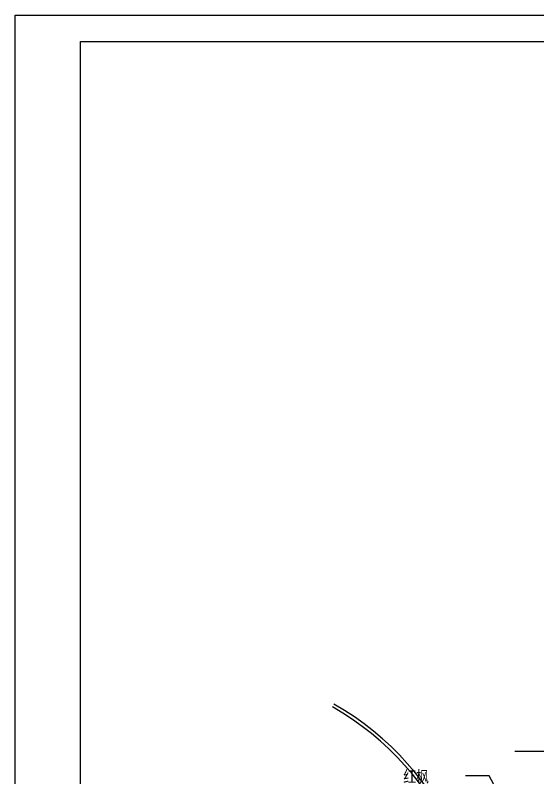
# Model space of a CAD drawing. Extents: x 141531 to 670160, y -200720 to 55914.
# Drawn here: x 480616 to 500615, y -162328 to -133156 of the extents above; entities that cross this region are included whole.
import ezdxf

# ---------------------------------------------------------------- set-up
doc = ezdxf.new("R2010")
doc.units = 0
doc.header["$LTSCALE"] = 1000
doc.header["$MEASUREMENT"] = 0
for name, color, linetype in [('WALL', 254, 'CONTINUOUS'), ('乔木标注', 10, 'CONTINUOUS'), ('文字22', 3, 'CONTINUOUS'), ('灌木填充', 56, 'CONTINUOUS')]:
    doc.layers.add(name, color=color, linetype=linetype)
doc.styles.add('DIM_FONT', font='txt', dxfattribs={"width": 0.8})

msp = doc.modelspace()

# ---------------------------------------------------------------- hatches: boundary and pattern name
at = {"layer": '灌木填充', "ltscale": 0.3}
h = msp.add_hatch(dxfattribs=at)
h.set_pattern_fill('HEX', color=56, scale=300, style=0)
h.set_pattern_definition([(0, (0, 0), (0, 494.9334), [285.75, -571.5]), (120, (0, 0), (-428.6249, -247.4667), [285.75, -571.5]), (60, (285.75, 0), (-428.6249, 247.4667), [285.75, -571.5])])
edge = h.paths.add_edge_path()
edge.add_arc((499832, -163035), 1545, 225.0806, 291.9038)
edge.add_arc((499669, -162630), 1981, 291.9038, 309.7355)
edge.add_arc((504720, -169062), 6198, 121.8581, 127.6314, ccw=False)
edge.add_arc((501911, -164748), 1057, 48.6294, 115.934, ccw=False)
edge.add_arc((501623, -165075), 1493, 19.0484, 48.6294, ccw=False)
edge.add_arc((503544, -164550), 511, 184.2736, 275.108)
edge.add_line((503589, -165059), (502296, -161506))
edge.add_line((502296, -161506), (498741, -164129))

# ---------------------------------------------------------------- linework, layer by layer
at = {"layer": 'WALL', "color": 1}
for radius in [10997, 10877]:
    msp.add_arc((487406, -169090), radius, 346.0257, 60.5302, dxfattribs=at)
at = {"layer": '乔木标注', "ltscale": 0.3}
for points in [[(480616, -133156), (564716, -133156), (564716, -192556), (480616, -192556)], [(483116, -134156), (556716, -134156), (556716, -191556), (483116, -191556)]]:
    msp.add_lwpolyline(points, close=True, dxfattribs=at)
for points in [[(501860, -163751), (500924, -161320), (499738, -161320)], [(500287, -165094), (498762, -162257), (497847, -162257)]]:
    msp.add_lwpolyline(points, dxfattribs=at)

# ---------------------------------------------------------------- texts
at = {"layer": '文字22', "insert": (495467, -162058), "char_height": 450, "width": 3753.11, "attachment_point": 1, "style": 'DIM_FONT'}
msp.add_mtext('{\\fSimSun|b0|i0|c134|p2;红枫}', dxfattribs=at)

doc.saveas('drawing.dxf')
